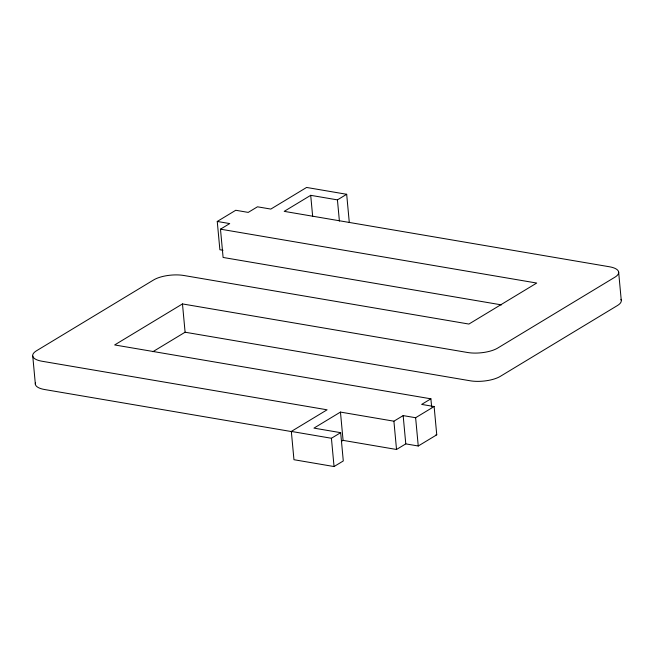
<?xml version="1.0" encoding="UTF-8"?>
<svg xmlns="http://www.w3.org/2000/svg" width="654" height="654" viewBox="0 0 654 654"><rect width="100%" height="100%" fill="white"/><g stroke="black" fill="none" stroke-linecap="round" stroke-linejoin="round"><path stroke-width="0.98" d="M222.998 250.269L219.875 249.738L217.251 221.453L235.751 210.269L248.218 212.395L257.472 206.803L270.83 209.076L306.595 187.453L346.677 194.287L349.301 222.573M501.487 304.887L223.104 257.455L220.48 229.17L229.726 223.578L217.251 221.453M346.677 194.287L337.431 199.879L310.707 195.325L284.196 211.356L609.348 266.75A21.745 7.832 -5.3 0 1 614.834 277.239L497.686 348.075A21.745 7.832 -5.3 0 1 467.545 352.498L182.474 303.93L114.654 344.944L430.896 398.817L431.648 406.902M152.881 351.697L185.098 332.216L470.169 380.783A21.745 7.832 -5.3 0 0 500.31 376.361L617.458 305.524A21.745 7.832 -5.3 0 0 620.957 299.36M341.421 441.368L343.08 440.371L396.528 449.478L405.782 443.886L418.249 446.003L436.749 434.82L434.125 406.535L415.625 417.726L403.158 415.601L393.904 421.192L340.456 412.085L313.945 428.117L340.669 432.67L343.293 460.956L334.047 466.547L293.957 459.713L291.332 431.427L327.098 409.805L42.028 361.245A21.745 7.832 -5.3 0 1 36.542 350.748L153.69 279.912A21.745 7.832 -5.3 0 1 183.831 275.489L468.902 324.057L536.721 283.051L220.48 229.17M291.332 431.427L331.423 438.262L340.669 432.67M430.896 398.817L421.65 404.409L434.125 406.535M435.965 434.689L436.749 434.82M292.109 431.681L44.652 389.531A21.745 7.832 -5.3 0 1 35.496 382.803M618.619 271.86L621.243 300.145M415.625 417.726L418.249 446.003M403.158 415.601L405.782 443.886M393.904 421.192L396.528 449.478M337.431 199.879L339.401 221.093M340.456 412.085L343.08 440.371M310.707 195.325L312.677 216.539M331.423 438.262L334.047 466.547M182.474 303.93L185.098 332.216M32.757 356.128L35.381 384.413"/></g></svg>
